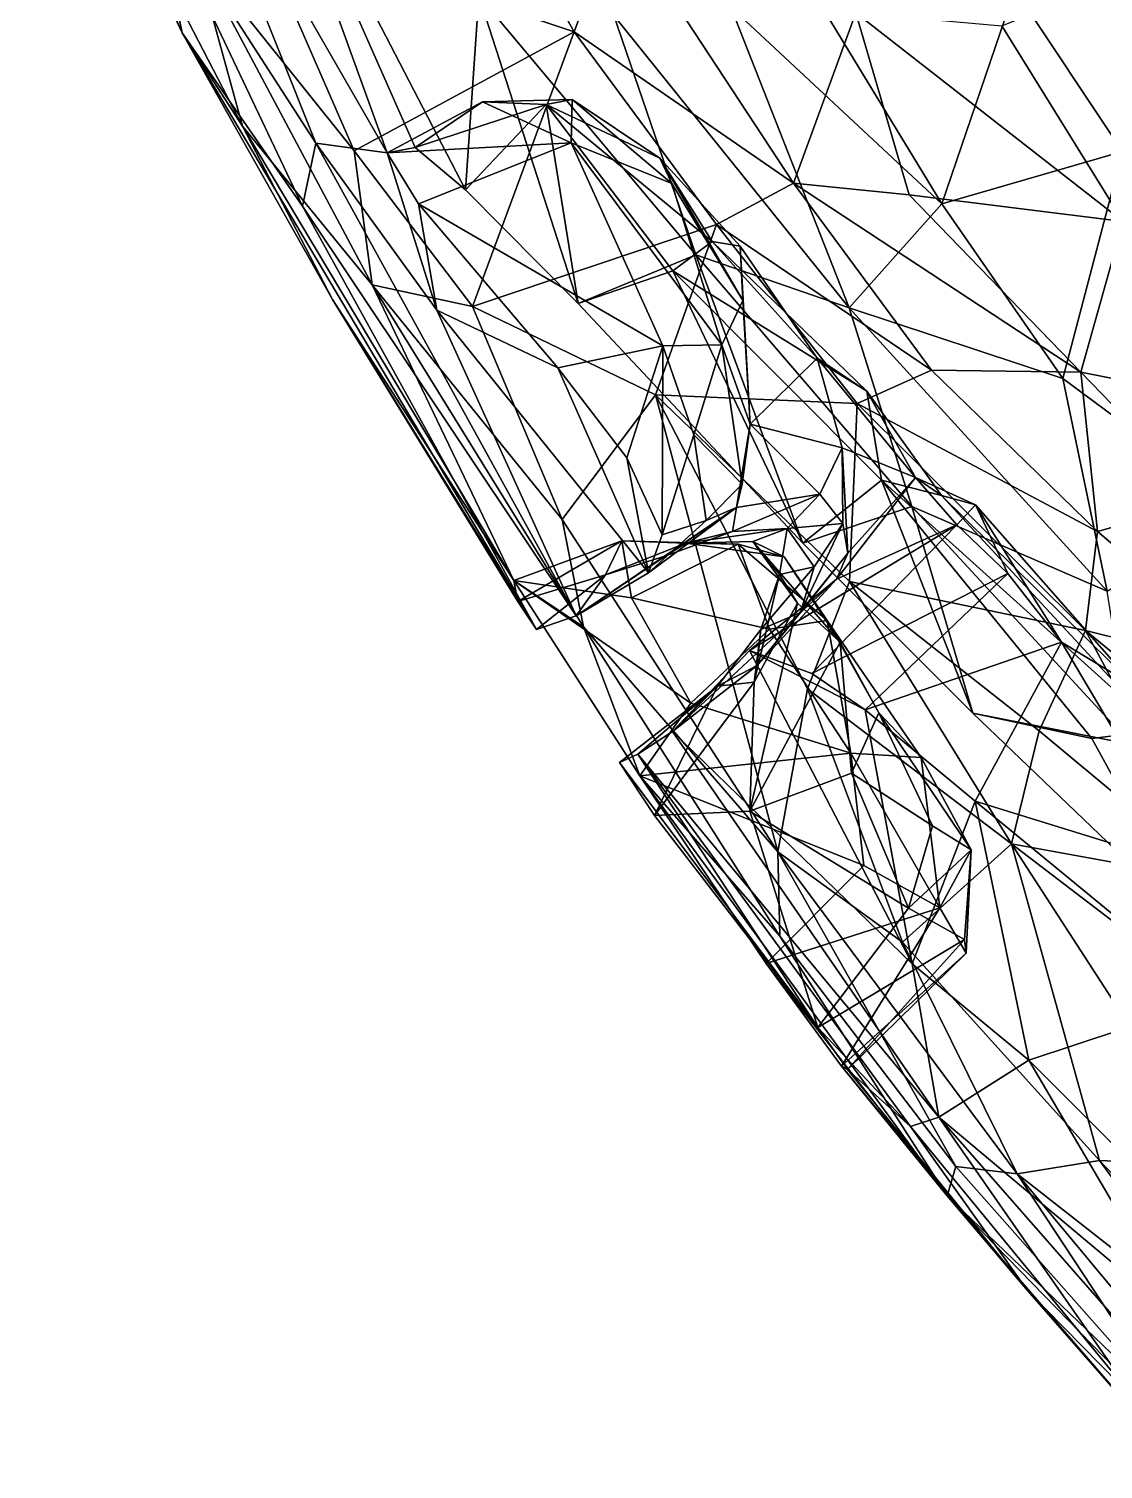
# Model space of a CAD drawing. Header units: metres. Extents: x -887 to 648, y -818 to 707.
# Drawn here: x -828.5 to -653.8, y -647.3 to -413.2 of the extents above; entities that cross this region are included whole.
import ezdxf

# ---------------------------------------------------------------- set-up
doc = ezdxf.new("R2010")
doc.units = ezdxf.units.M

msp = doc.modelspace()

# ---------------------------------------------------------------- linework, layer by layer
at = {"layer": '10k-small'}
for points in [[(-803.57, -413.84, 195.38), (-828.48, -360.56, 150.35), (-815.26, -387.4, 122.46)], [(-816.27, -385.03, 210.63), (-828.48, -360.56, 150.35), (-803.57, -413.84, 195.38)], [(-805.97, -371.23, 322.3), (-808.37, -390.6, 263.33), (-781.84, -431.76, 300.72)], [(-792.55, -371.68, 372.43), (-805.97, -371.23, 322.3), (-770.21, -433.33, 348.16)], [(-770.21, -433.33, 348.16), (-805.97, -371.23, 322.3), (-781.84, -431.76, 300.72)], [(-755.3, -407.78, 433.51), (-792.55, -371.68, 372.43), (-757.5, -439.36, 382.28)], [(-792.55, -371.68, 372.43), (-770.21, -433.33, 348.16), (-765.66, -432.48, 365.66)], [(-757.5, -439.36, 382.28), (-792.55, -371.68, 372.43), (-765.66, -432.48, 365.66)], [(-791.57, -396.37, 10.12), (-763.64, -371.29, -144.01), (-739.84, -413.69, -145.91)], [(-763.64, -371.29, -144.01), (-732.82, -394.63, -204.29), (-739.84, -413.69, -145.91)], [(-668.19, -406.79, 571.53), (-717.47, -380.08, 521.03), (-680.04, -441.65, 537.13)], [(-680.04, -441.65, 537.13), (-717.47, -380.08, 521.03), (-714.37, -409.65, 508.47)], [(-650.67, -433.12, 578.66), (-643.78, -383.58, 604.54), (-668.19, -406.79, 571.53)], [(-808.37, -390.6, 263.33), (-816.27, -385.03, 210.63), (-803.57, -413.84, 195.38)], [(-793.74, -429.04, 130.92), (-815.26, -387.4, 122.46), (-801.52, -400.55, 67.67)], [(-803.57, -413.84, 195.38), (-815.26, -387.4, 122.46), (-793.74, -429.04, 130.92)], [(-808.37, -390.6, 263.33), (-803.57, -413.84, 195.38), (-784, -442.01, 248.88)], [(-781.84, -431.76, 300.72), (-808.37, -390.6, 263.33), (-784, -442.01, 248.88)], [(-739.84, -413.69, -145.91), (-732.82, -394.63, -204.29), (-704.17, -438.27, -209.99)], [(-732.82, -394.63, -204.29), (-694.03, -410.6, -282.7), (-704.17, -438.27, -209.99)], [(-801.52, -400.55, 67.67), (-791.57, -396.37, 10.12), (-775.57, -433.03, 33.44)], [(-775.57, -433.03, 33.44), (-791.57, -396.37, 10.12), (-739.84, -413.69, -145.91)], [(-793.74, -429.04, 130.92), (-801.52, -400.55, 67.67), (-772.65, -454.81, 85.73)], [(-772.65, -454.81, 85.73), (-801.52, -400.55, 67.67), (-775.57, -433.03, 33.44)], [(-650.59, -444.49, -331.29), (-670.28, -412.7, -333.84), (-643.19, -401.69, -402.92)], [(-650.67, -433.12, 578.66), (-668.19, -406.79, 571.53), (-680.04, -441.65, 537.13)], [(-755.3, -407.78, 433.51), (-757.5, -439.36, 382.28), (-739.18, -457.84, 407.18)], [(-720.01, -449.91, 464.1), (-755.3, -407.78, 433.51), (-739.18, -457.84, 407.18)], [(-733.37, -411.03, 476.3), (-755.3, -407.78, 433.51), (-720.01, -449.91, 464.1)], [(-714.37, -409.65, 508.47), (-733.37, -411.03, 476.3), (-695.1, -458.53, 501.1)], [(-680.04, -441.65, 537.13), (-714.37, -409.65, 508.47), (-695.1, -458.53, 501.1)], [(-695.1, -458.53, 501.1), (-733.37, -411.03, 476.3), (-720.01, -449.91, 464.1)], [(-704.17, -438.27, -209.99), (-694.03, -410.6, -282.7), (-685.34, -440.18, -255.87)], [(-685.34, -440.18, -255.87), (-694.03, -410.6, -282.7), (-650.59, -444.49, -331.29)], [(-694.03, -410.6, -282.7), (-670.28, -412.7, -333.84), (-650.59, -444.49, -331.29)], [(-784, -442.01, 248.88), (-803.57, -413.84, 195.38), (-745.92, -510.8, 223.74)], [(-803.57, -413.84, 195.38), (-793.74, -429.04, 130.92), (-779.1, -457.17, 173.04)], [(-745.92, -510.8, 223.74), (-803.57, -413.84, 195.38), (-779.1, -457.17, 173.04)], [(-775.57, -433.03, 33.44), (-739.84, -413.69, -145.91), (-756.37, -458.33, 25.44)], [(-756.37, -458.33, 25.44), (-739.84, -413.69, -145.91), (-716.7, -445, -154.61)], [(-739.84, -413.69, -145.91), (-704.17, -438.27, -209.99), (-716.7, -445, -154.61)], [(-770.21, -433.33, 348.16), (-740.33, -431.72, 360.14), (-754.72, -425.08, 360.88)], [(-754.72, -425.08, 360.88), (-765.66, -432.48, 365.66), (-770.21, -433.33, 348.16)], [(-744.38, -425.47, 379.24), (-765.66, -432.48, 365.66), (-754.72, -425.08, 360.88)], [(-744.38, -425.47, 379.24), (-757.5, -439.36, 382.28), (-765.66, -432.48, 365.66)], [(-739.18, -457.84, 407.18), (-757.5, -439.36, 382.28), (-744.38, -425.47, 379.24)], [(-740.15, -424.66, 370.7), (-754.72, -425.08, 360.88), (-740.33, -431.72, 360.14)], [(-740.15, -424.66, 370.7), (-744.38, -425.47, 379.24), (-754.72, -425.08, 360.88)], [(-725.87, -434.21, 383.89), (-744.38, -425.47, 379.24), (-740.15, -424.66, 370.7)], [(-739.18, -457.84, 407.18), (-744.38, -425.47, 379.24), (-723.77, -452.52, 405.55)], [(-717.36, -447.76, 399.89), (-744.38, -425.47, 379.24), (-725.87, -434.21, 383.89)], [(-717.36, -447.76, 399.89), (-723.77, -452.52, 405.55), (-744.38, -425.47, 379.24)], [(-723.96, -438.36, 377.96), (-740.15, -424.66, 370.7), (-740.33, -431.72, 360.14)], [(-725.87, -434.21, 383.89), (-740.15, -424.66, 370.7), (-723.96, -438.36, 377.96)], [(-749.64, -502.83, 146.1), (-793.74, -429.04, 130.92), (-772.65, -454.81, 85.73)], [(-779.1, -457.17, 173.04), (-793.74, -429.04, 130.92), (-749.64, -502.83, 146.1)], [(-781.84, -431.76, 300.72), (-784, -442.01, 248.88), (-739.51, -508.62, 288.74)], [(-770.21, -433.33, 348.16), (-781.84, -431.76, 300.72), (-762.13, -458.93, 323.2)], [(-762.13, -458.93, 323.2), (-781.84, -431.76, 300.72), (-739.51, -508.62, 288.74)], [(-772.65, -454.81, 85.73), (-775.57, -433.03, 33.44), (-756.37, -458.33, 25.44)], [(-765.12, -441.64, 350.93), (-740.33, -431.72, 360.14), (-770.21, -433.33, 348.16)], [(-725.39, -464.74, 381.92), (-740.33, -431.72, 360.14), (-765.12, -441.64, 350.93)], [(-715.82, -464.56, 386.63), (-723.96, -438.36, 377.96), (-740.33, -431.72, 360.14)], [(-725.39, -464.74, 381.92), (-715.82, -464.56, 386.63), (-740.33, -431.72, 360.14)], [(-765.12, -441.64, 350.93), (-770.21, -433.33, 348.16), (-762.13, -458.93, 323.2)], [(-712.83, -448.51, 392.72), (-717.36, -447.76, 399.89), (-725.87, -434.21, 383.89)], [(-712.83, -448.51, 392.72), (-725.87, -434.21, 383.89), (-712.4, -457.34, 387.9)], [(-712.4, -457.34, 387.9), (-725.87, -434.21, 383.89), (-723.96, -438.36, 377.96)], [(-650.67, -433.12, 578.66), (-680.04, -441.65, 537.13), (-660.39, -470.03, 544.23)], [(-650.67, -433.12, 578.66), (-660.39, -470.03, 544.23), (-631.57, -491.37, 566.25)], [(-715.82, -464.56, 386.63), (-712.4, -457.34, 387.9), (-723.96, -438.36, 377.96)], [(-716.7, -445, -154.61), (-704.17, -438.27, -209.99), (-681.71, -468.68, -209.41)], [(-681.71, -468.68, -209.41), (-704.17, -438.27, -209.99), (-657.47, -468.98, -272.33)], [(-704.17, -438.27, -209.99), (-685.34, -440.18, -255.87), (-657.47, -468.98, -272.33)], [(-739.51, -508.62, 288.74), (-784, -442.01, 248.88), (-745.92, -510.8, 223.74)], [(-742.48, -468.28, 376.82), (-725.39, -464.74, 381.92), (-765.12, -441.64, 350.93)], [(-742.48, -468.28, 376.82), (-765.12, -441.64, 350.93), (-762.13, -458.93, 323.2)], [(-660.39, -470.03, 544.23), (-680.04, -441.65, 537.13), (-695.1, -458.53, 501.1)], [(-685.34, -440.18, -255.87), (-650.59, -444.49, -331.29), (-657.47, -468.98, -272.33)], [(-657.47, -468.98, -272.33), (-650.59, -444.49, -331.29), (-602.28, -479.89, -371.66)], [(-756.37, -458.33, 25.44), (-716.7, -445, -154.61), (-726.57, -472.69, -40.6)], [(-726.57, -472.69, -40.6), (-716.7, -445, -154.61), (-693.79, -474.09, -157.42)], [(-716.7, -445, -154.61), (-681.71, -468.68, -209.41), (-693.79, -474.09, -157.42)], [(-692.25, -472.11, 413.82), (-723.77, -452.52, 405.55), (-717.36, -447.76, 399.89)], [(-717.36, -447.76, 399.89), (-712.83, -448.51, 392.72), (-700.29, -466.73, 397.53)], [(-692.25, -472.11, 413.82), (-717.36, -447.76, 399.89), (-700.29, -466.73, 397.53)], [(-711.23, -477.42, 386.72), (-700.29, -466.73, 397.53), (-712.83, -448.51, 392.72)], [(-712.83, -448.51, 392.72), (-712.4, -457.34, 387.9), (-711.23, -477.42, 386.72)], [(-720.01, -449.91, 464.1), (-739.18, -457.84, 407.18), (-702.66, -496.81, 439.61)], [(-684.94, -490.81, 484.9), (-720.01, -449.91, 464.1), (-702.66, -496.81, 439.61)], [(-695.1, -458.53, 501.1), (-720.01, -449.91, 464.1), (-684.94, -490.81, 484.9)], [(-702.66, -496.81, 439.61), (-739.18, -457.84, 407.18), (-723.77, -452.52, 405.55)], [(-702.66, -496.81, 439.61), (-723.77, -452.52, 405.55), (-689.87, -486.57, 435.26)], [(-689.87, -486.57, 435.26), (-723.77, -452.52, 405.55), (-692.25, -472.11, 413.82)], [(-749.64, -502.83, 146.1), (-772.65, -454.81, 85.73), (-738.29, -510.41, 107.23)], [(-772.65, -454.81, 85.73), (-756.37, -458.33, 25.44), (-741.75, -492.94, 64.42)], [(-738.29, -510.41, 107.23), (-772.65, -454.81, 85.73), (-741.75, -492.94, 64.42)], [(-745.92, -510.8, 223.74), (-779.1, -457.17, 173.04), (-749, -506.29, 177.5)], [(-749, -506.29, 177.5), (-779.1, -457.17, 173.04), (-749.64, -502.83, 146.1)], [(-741.75, -492.94, 64.42), (-756.37, -458.33, 25.44), (-726.57, -472.69, -40.6)], [(-711.23, -477.42, 386.72), (-712.4, -457.34, 387.9), (-715.82, -464.56, 386.63)], [(-660.39, -470.03, 544.23), (-695.1, -458.53, 501.1), (-653.19, -504.6, 523.11)], [(-653.19, -504.6, 523.11), (-695.1, -458.53, 501.1), (-684.94, -490.81, 484.9)], [(-727.72, -501.63, 355.55), (-762.13, -458.93, 323.2), (-739.51, -508.62, 288.74)], [(-742.48, -468.28, 376.82), (-762.13, -458.93, 323.2), (-727.72, -501.63, 355.55)], [(-731.24, -482.94, 384.3), (-725.39, -464.74, 381.92), (-742.48, -468.28, 376.82)], [(-725.53, -495.42, 376.88), (-725.39, -464.74, 381.92), (-731.24, -482.94, 384.3)], [(-725.53, -495.42, 376.88), (-720.37, -479.19, 384.45), (-725.39, -464.74, 381.92)], [(-720.37, -479.19, 384.45), (-715.82, -464.56, 386.63), (-725.39, -464.74, 381.92)], [(-712.53, -487.19, 378.5), (-715.82, -464.56, 386.63), (-720.37, -479.19, 384.45)], [(-711.23, -477.42, 386.72), (-715.82, -464.56, 386.63), (-712.53, -487.19, 378.5)], [(-696.24, -481.29, 384.85), (-700.29, -466.73, 397.53), (-711.23, -477.42, 386.72)], [(-684.32, -486.1, 405.42), (-700.29, -466.73, 397.53), (-696.24, -481.29, 384.85)], [(-692.25, -472.11, 413.82), (-700.29, -466.73, 397.53), (-684.32, -486.1, 405.42)], [(-731.24, -482.94, 384.3), (-742.48, -468.28, 376.82), (-727.72, -501.63, 355.55)], [(-693.79, -474.09, -157.42), (-681.71, -468.68, -209.41), (-654.72, -494.87, -220.83)], [(-681.71, -468.68, -209.41), (-657.47, -468.98, -272.33), (-654.72, -494.87, -220.83)], [(-631.57, -491.37, 566.25), (-660.39, -470.03, 544.23), (-653.19, -504.6, 523.11)], [(-657.47, -468.98, -272.33), (-602.28, -479.89, -371.66), (-637.17, -489.92, -275.45)], [(-654.72, -494.87, -220.83), (-657.47, -468.98, -272.33), (-637.17, -489.92, -275.45)], [(-706.7, -546.96, 87.65), (-741.75, -492.94, 64.42), (-726.57, -472.69, -40.6)], [(-726.57, -472.69, -40.6), (-693.79, -474.09, -157.42), (-695.07, -503.02, -59.22)], [(-706.7, -546.96, 87.65), (-726.57, -472.69, -40.6), (-701.86, -520.47, 6.85)], [(-701.86, -520.47, 6.85), (-726.57, -472.69, -40.6), (-695.07, -503.02, -59.22)], [(-680.1, -489.04, 433.76), (-692.25, -472.11, 413.82), (-684.32, -486.1, 405.42)], [(-680.1, -489.04, 433.76), (-689.87, -486.57, 435.26), (-692.25, -472.11, 413.82)], [(-695.07, -503.02, -59.22), (-693.79, -474.09, -157.42), (-656.68, -510.99, -166.33)], [(-693.79, -474.09, -157.42), (-654.72, -494.87, -220.83), (-656.68, -510.99, -166.33)], [(-699.9, -488.82, 356.7), (-711.23, -477.42, 386.72), (-713.45, -490.99, 352.4)], [(-711.23, -477.42, 386.72), (-712.53, -487.19, 378.5), (-713.45, -490.99, 352.4)], [(-696.24, -481.29, 384.85), (-711.23, -477.42, 386.72), (-699.9, -488.82, 356.7)], [(-720.37, -479.19, 384.45), (-725.53, -495.42, 376.88), (-718.38, -493.13, 367.52)], [(-712.53, -487.19, 378.5), (-720.37, -479.19, 384.45), (-718.38, -493.13, 367.52)], [(-696.13, -493.61, 347.95), (-696.24, -481.29, 384.85), (-699.9, -488.82, 356.7)], [(-684.32, -486.1, 405.42), (-696.24, -481.29, 384.85), (-695.31, -498.39, 362.99)], [(-696.24, -481.29, 384.85), (-696.13, -493.61, 347.95), (-695.31, -498.39, 362.99)], [(-731.24, -482.94, 384.3), (-727.72, -501.63, 355.55), (-725.53, -495.42, 376.88)], [(-675.02, -524.4, 456.59), (-702.66, -496.81, 439.61), (-689.87, -486.57, 435.26)], [(-677.61, -493.8, 414.3), (-684.32, -486.1, 405.42), (-697.16, -502.62, 382.98)], [(-684.32, -486.1, 405.42), (-695.31, -498.39, 362.99), (-697.16, -502.62, 382.98)], [(-655.68, -528.51, 458.96), (-689.87, -486.57, 435.26), (-644.79, -527.16, 455.41)], [(-644.79, -527.16, 455.41), (-689.87, -486.57, 435.26), (-680.1, -489.04, 433.76)], [(-655.68, -528.51, 458.96), (-675.02, -524.4, 456.59), (-689.87, -486.57, 435.26)], [(-674.55, -490.53, 427.91), (-680.1, -489.04, 433.76), (-684.32, -486.1, 405.42)], [(-674.55, -490.53, 427.91), (-684.32, -486.1, 405.42), (-677.61, -493.8, 414.3)], [(-712.53, -487.19, 378.5), (-718.38, -493.13, 367.52), (-713.45, -490.99, 352.4)], [(-699.9, -488.82, 356.7), (-713.45, -490.99, 352.4), (-714.07, -494.91, 297.43)], [(-699.9, -488.82, 356.7), (-714.07, -494.91, 297.43), (-705.17, -494.42, 299.31)], [(-696.13, -493.61, 347.95), (-699.9, -488.82, 356.7), (-705.17, -494.42, 299.31)], [(-648.51, -520.17, 443.92), (-680.1, -489.04, 433.76), (-674.55, -490.53, 427.91)], [(-644.79, -527.16, 455.41), (-680.1, -489.04, 433.76), (-648.51, -520.17, 443.92)], [(-713.45, -490.99, 352.4), (-727.72, -501.63, 355.55), (-739.51, -508.62, 288.74)], [(-713.45, -490.99, 352.4), (-739.51, -508.62, 288.74), (-724.89, -498.85, 294.55)], [(-713.45, -490.99, 352.4), (-718.38, -493.13, 367.52), (-727.72, -501.63, 355.55)], [(-713.45, -490.99, 352.4), (-724.89, -498.85, 294.55), (-714.07, -494.91, 297.43)], [(-684.94, -490.81, 484.9), (-702.66, -496.81, 439.61), (-675.02, -524.4, 456.59)], [(-649.2, -529.53, 498.63), (-684.94, -490.81, 484.9), (-675.02, -524.4, 456.59)], [(-653.19, -504.6, 523.11), (-684.94, -490.81, 484.9), (-649.2, -529.53, 498.63)], [(-674.55, -490.53, 427.91), (-677.61, -493.8, 414.3), (-669.29, -501.72, 424.18)], [(-648.51, -520.17, 443.92), (-674.55, -490.53, 427.91), (-660.61, -512.86, 430.49)], [(-660.61, -512.86, 430.49), (-674.55, -490.53, 427.91), (-669.29, -501.72, 424.18)], [(-627.01, -518.33, -230.65), (-654.72, -494.87, -220.83), (-637.17, -489.92, -275.45)], [(-738.29, -510.41, 107.23), (-741.75, -492.94, 64.42), (-706.7, -546.96, 87.65)], [(-718.38, -493.13, 367.52), (-725.53, -495.42, 376.88), (-727.72, -501.63, 355.55)], [(-677.61, -493.8, 414.3), (-697.16, -502.62, 382.98), (-711.3, -514.25, 381.51)], [(-677.61, -493.8, 414.3), (-711.3, -514.25, 381.51), (-701.17, -517.99, 404.21)], [(-696.13, -493.61, 347.95), (-705.17, -494.42, 299.31), (-700.79, -500.66, 294.86)], [(-696.13, -493.61, 347.95), (-700.79, -500.66, 294.86), (-703.01, -508.06, 307.37)], [(-695.31, -498.39, 362.99), (-696.13, -493.61, 347.95), (-703.01, -508.06, 307.37)], [(-701.17, -517.99, 404.21), (-669.29, -501.72, 424.18), (-677.61, -493.8, 414.3)], [(-714.07, -494.91, 297.43), (-724.89, -498.85, 294.55), (-721.65, -496.76, 189.77)], [(-705.17, -494.42, 299.31), (-721.65, -496.76, 189.77), (-710.76, -496.52, 202.71)], [(-705.17, -494.42, 299.31), (-714.07, -494.91, 297.43), (-721.65, -496.76, 189.77)], [(-705.17, -494.42, 299.31), (-710.76, -496.52, 202.71), (-706.42, -501.9, 214.69)], [(-705.17, -494.42, 299.31), (-706.42, -501.9, 214.69), (-700.79, -500.66, 294.86)], [(-627.01, -518.33, -230.65), (-656.68, -510.99, -166.33), (-654.72, -494.87, -220.83)], [(-730.47, -505.67, 151.54), (-732.05, -496.42, 161.99), (-749.64, -502.83, 146.1)], [(-732.05, -496.42, 161.99), (-749, -506.29, 177.5), (-749.64, -502.83, 146.1)], [(-732.05, -496.42, 161.99), (-734.71, -501.93, 196.2), (-749, -506.29, 177.5)], [(-721.65, -496.76, 189.77), (-734.71, -501.93, 196.2), (-732.05, -496.42, 161.99)], [(-721.65, -496.76, 189.77), (-724.89, -498.85, 294.55), (-734.71, -501.93, 196.2)], [(-713.13, -496.97, 167.47), (-732.05, -496.42, 161.99), (-730.47, -505.67, 151.54)], [(-713.13, -496.97, 167.47), (-721.65, -496.76, 189.77), (-732.05, -496.42, 161.99)], [(-708.06, -510.76, 164.81), (-713.13, -496.97, 167.47), (-730.47, -505.67, 151.54)], [(-705.69, -498.99, 182.23), (-710.76, -496.52, 202.71), (-721.65, -496.76, 189.77)], [(-705.69, -498.99, 182.23), (-721.65, -496.76, 189.77), (-713.13, -496.97, 167.47)], [(-698.7, -509.36, 175.01), (-713.13, -496.97, 167.47), (-708.06, -510.76, 164.81)], [(-705.69, -498.99, 182.23), (-713.13, -496.97, 167.47), (-698.7, -509.36, 175.01)], [(-696.59, -512.89, 190.87), (-703.49, -506.54, 195.95), (-710.76, -496.52, 202.71)], [(-710.76, -496.52, 202.71), (-705.69, -498.99, 182.23), (-696.59, -512.89, 190.87)], [(-706.42, -501.9, 214.69), (-710.76, -496.52, 202.71), (-703.49, -506.54, 195.95)], [(-697.16, -502.62, 382.98), (-695.31, -498.39, 362.99), (-710.07, -516.68, 300.05)], [(-695.31, -498.39, 362.99), (-703.01, -508.06, 307.37), (-710.07, -516.68, 300.05)], [(-724.89, -498.85, 294.55), (-739.51, -508.62, 288.74), (-734.71, -501.93, 196.2)], [(-700.79, -500.66, 294.86), (-706.42, -501.9, 214.69), (-709.47, -510.83, 219.12)], [(-703.01, -508.06, 307.37), (-700.79, -500.66, 294.86), (-709.47, -510.83, 219.12)], [(-696.59, -512.89, 190.87), (-705.69, -498.99, 182.23), (-698.7, -509.36, 175.01)], [(-720.86, -522.79, 160.71), (-730.47, -505.67, 151.54), (-749.64, -502.83, 146.1)], [(-729.13, -534.58, 160.99), (-749.64, -502.83, 146.1), (-738.29, -510.41, 107.23)], [(-729.13, -534.58, 160.99), (-720.86, -522.79, 160.71), (-749.64, -502.83, 146.1)], [(-734.71, -501.93, 196.2), (-745.92, -510.8, 223.74), (-749, -506.29, 177.5)], [(-734.71, -501.93, 196.2), (-739.51, -508.62, 288.74), (-745.92, -510.8, 223.74)], [(-697.16, -502.62, 382.98), (-723.83, -527.41, 305.97), (-711.3, -514.25, 381.51)], [(-697.16, -502.62, 382.98), (-710.07, -516.68, 300.05), (-723.83, -527.41, 305.97)], [(-709.47, -510.83, 219.12), (-706.42, -501.9, 214.69), (-710.53, -519.39, 203.01)], [(-706.42, -501.9, 214.69), (-703.49, -506.54, 195.95), (-710.53, -519.39, 203.01)], [(-701.86, -520.47, 6.85), (-695.07, -503.02, -59.22), (-668.71, -545.66, -18.66)], [(-692.51, -523.86, 416.22), (-669.29, -501.72, 424.18), (-701.17, -517.99, 404.21)], [(-656.68, -510.99, -166.33), (-664.21, -527.26, -80.12), (-695.07, -503.02, -59.22)], [(-668.71, -545.66, -18.66), (-695.07, -503.02, -59.22), (-664.21, -527.26, -80.12)], [(-692.51, -523.86, 416.22), (-660.61, -512.86, 430.49), (-669.29, -501.72, 424.18)], [(-720.86, -522.79, 160.71), (-708.06, -510.76, 164.81), (-730.47, -505.67, 151.54)], [(-711.27, -540.32, 206.45), (-703.49, -506.54, 195.95), (-696.59, -512.89, 190.87)], [(-711.27, -540.32, 206.45), (-710.53, -519.39, 203.01), (-703.49, -506.54, 195.95)], [(-703.01, -508.06, 307.37), (-709.47, -510.83, 219.12), (-710.07, -516.68, 300.05)], [(-694.86, -530.9, 180.06), (-698.7, -509.36, 175.01), (-708.06, -510.76, 164.81)], [(-683.43, -531.6, 195.83), (-698.7, -509.36, 175.01), (-694.86, -530.9, 180.06)], [(-683.43, -531.6, 195.83), (-690.27, -524.35, 195.81), (-698.7, -509.36, 175.01)], [(-690.27, -524.35, 195.81), (-696.59, -512.89, 190.87), (-698.7, -509.36, 175.01)], [(-729.13, -534.58, 160.99), (-738.29, -510.41, 107.23), (-706.38, -560.65, 135.47)], [(-706.38, -560.65, 135.47), (-738.29, -510.41, 107.23), (-706.7, -546.96, 87.65)], [(-694.86, -530.9, 180.06), (-708.06, -510.76, 164.81), (-720.86, -522.79, 160.71)], [(-710.07, -516.68, 300.05), (-709.47, -510.83, 219.12), (-716.51, -520.05, 214.37)], [(-709.47, -510.83, 219.12), (-710.53, -519.39, 203.01), (-716.51, -520.05, 214.37)], [(-634.73, -551.81, -87.23), (-664.21, -527.26, -80.12), (-656.68, -510.99, -166.33)], [(-627.87, -534.63, -173.23), (-634.73, -551.81, -87.23), (-656.68, -510.99, -166.33)], [(-627.01, -518.33, -230.65), (-627.87, -534.63, -173.23), (-656.68, -510.99, -166.33)], [(-711.3, -514.25, 381.51), (-723.83, -527.41, 305.97), (-684.85, -565.16, 352.13)], [(-692.51, -523.86, 416.22), (-711.3, -514.25, 381.51), (-684.85, -565.16, 352.13)], [(-692.51, -523.86, 416.22), (-701.17, -517.99, 404.21), (-711.3, -514.25, 381.51)], [(-711.27, -540.32, 206.45), (-696.59, -512.89, 190.87), (-694.73, -534.18, 206.53)], [(-694.73, -534.18, 206.53), (-696.59, -512.89, 190.87), (-690.27, -524.35, 195.81)], [(-674.64, -538.71, 432.5), (-660.61, -512.86, 430.49), (-692.51, -523.86, 416.22)], [(-638.71, -549.84, 446.11), (-660.61, -512.86, 430.49), (-674.64, -538.71, 432.5)], [(-638.71, -549.84, 446.11), (-648.51, -520.17, 443.92), (-660.61, -512.86, 430.49)], [(-710.07, -516.68, 300.05), (-716.51, -520.05, 214.37), (-723.83, -527.41, 305.97)], [(-726.75, -541.06, 200.58), (-710.53, -519.39, 203.01), (-711.27, -540.32, 206.45)], [(-716.51, -520.05, 214.37), (-710.53, -519.39, 203.01), (-726.75, -541.06, 200.58)], [(-716.51, -520.05, 214.37), (-732.42, -532.45, 211.32), (-729.48, -531.09, 258.33)], [(-726.75, -541.06, 200.58), (-732.42, -532.45, 211.32), (-716.51, -520.05, 214.37)], [(-716.51, -520.05, 214.37), (-729.48, -531.09, 258.33), (-723.83, -527.41, 305.97)], [(-706.7, -546.96, 87.65), (-701.86, -520.47, 6.85), (-686.42, -561.64, 63.16)], [(-686.42, -561.64, 63.16), (-701.86, -520.47, 6.85), (-668.71, -545.66, -18.66)], [(-729.13, -534.58, 160.99), (-694.86, -530.9, 180.06), (-720.86, -522.79, 160.71)], [(-681.57, -542.74, 218.36), (-694.73, -534.18, 206.53), (-690.27, -524.35, 195.81)], [(-674.64, -538.71, 432.5), (-692.51, -523.86, 416.22), (-684.85, -565.16, 352.13)], [(-675.27, -546.61, 215.98), (-690.27, -524.35, 195.81), (-683.43, -531.6, 195.83)], [(-675.27, -546.61, 215.98), (-681.57, -542.74, 218.36), (-690.27, -524.35, 195.81)], [(-649.2, -529.53, 498.63), (-675.02, -524.4, 456.59), (-638.98, -558.95, 471.19)], [(-638.98, -558.95, 471.19), (-675.02, -524.4, 456.59), (-655.68, -528.51, 458.96)], [(-723.83, -527.41, 305.97), (-729.48, -531.09, 258.33), (-680.54, -590.07, 300.46)], [(-684.85, -565.16, 352.13), (-723.83, -527.41, 305.97), (-680.54, -590.07, 300.46)], [(-634.73, -551.81, -87.23), (-668.71, -545.66, -18.66), (-664.21, -527.26, -80.12)], [(-638.98, -558.95, 471.19), (-655.68, -528.51, 458.96), (-644.79, -527.16, 455.41)], [(-729.48, -531.09, 258.33), (-732.42, -532.45, 211.32), (-700.22, -575.48, 237.04)], [(-680.54, -590.07, 300.46), (-729.48, -531.09, 258.33), (-685.16, -591.61, 264.78)], [(-685.16, -591.61, 264.78), (-729.48, -531.09, 258.33), (-700.22, -575.48, 237.04)], [(-692.73, -549.15, 191.41), (-694.86, -530.9, 180.06), (-729.13, -534.58, 160.99)], [(-680.37, -556.07, 207.98), (-683.43, -531.6, 195.83), (-694.86, -530.9, 180.06)], [(-680.37, -556.07, 207.98), (-694.86, -530.9, 180.06), (-692.73, -549.15, 191.41)], [(-700.22, -575.48, 237.04), (-732.42, -532.45, 211.32), (-726.75, -541.06, 200.58)], [(-675.27, -546.61, 215.98), (-683.43, -531.6, 195.83), (-680.37, -556.07, 207.98)], [(-708.59, -565.1, 191.8), (-729.13, -534.58, 160.99), (-679.15, -602.88, 181.87)], [(-708.59, -565.1, 191.8), (-692.73, -549.15, 191.41), (-729.13, -534.58, 160.99)], [(-679.15, -602.88, 181.87), (-729.13, -534.58, 160.99), (-706.38, -560.65, 135.47)], [(-685.45, -556.09, 233.56), (-711.27, -540.32, 206.45), (-694.73, -534.18, 206.53)], [(-681.57, -542.74, 218.36), (-685.45, -556.09, 233.56), (-694.73, -534.18, 206.53)], [(-700.22, -575.48, 237.04), (-726.75, -541.06, 200.58), (-711.27, -540.32, 206.45)], [(-700.22, -575.48, 237.04), (-711.27, -540.32, 206.45), (-685.45, -556.09, 233.56)], [(-674.64, -538.71, 432.5), (-684.85, -565.16, 352.13), (-665.92, -580.82, 370.71)], [(-635.62, -570.79, 456.62), (-674.64, -538.71, 432.5), (-665.92, -580.82, 370.71)], [(-635.62, -570.79, 456.62), (-638.71, -549.84, 446.11), (-674.64, -538.71, 432.5)], [(-685.45, -556.09, 233.56), (-681.57, -542.74, 218.36), (-675.27, -546.61, 215.98)], [(-677.76, -598.11, 144.45), (-706.7, -546.96, 87.65), (-667.82, -599.28, 108.81)], [(-677.76, -598.11, 144.45), (-706.38, -560.65, 135.47), (-706.7, -546.96, 87.65)], [(-667.82, -599.28, 108.81), (-706.7, -546.96, 87.65), (-686.42, -561.64, 63.16)], [(-654.43, -597.1, 66.62), (-686.42, -561.64, 63.16), (-668.71, -545.66, -18.66)], [(-675.27, -546.61, 215.98), (-676.35, -561.22, 232.33), (-685.45, -556.09, 233.56)], [(-676.1, -563.42, 223.65), (-675.27, -546.61, 215.98), (-680.37, -556.07, 207.98)], [(-676.35, -561.22, 232.33), (-675.27, -546.61, 215.98), (-676.1, -563.42, 223.65)], [(-629.22, -575.84, -34.96), (-668.71, -545.66, -18.66), (-634.73, -551.81, -87.23)], [(-634.78, -598, 26.11), (-654.43, -597.1, 66.62), (-668.71, -545.66, -18.66)], [(-629.22, -575.84, -34.96), (-634.78, -598, 26.11), (-668.71, -545.66, -18.66)], [(-708.59, -565.1, 191.8), (-680.37, -556.07, 207.98), (-692.73, -549.15, 191.41)], [(-680.37, -556.07, 207.98), (-708.59, -565.1, 191.8), (-696.37, -581.81, 221.97)], [(-700.22, -575.48, 237.04), (-685.45, -556.09, 233.56), (-676.35, -561.22, 232.33)], [(-676.1, -563.42, 223.65), (-680.37, -556.07, 207.98), (-696.37, -581.81, 221.97)], [(-679.15, -602.88, 181.87), (-706.38, -560.65, 135.47), (-677.76, -598.11, 144.45)], [(-695.4, -582.31, 236.85), (-700.22, -575.48, 237.04), (-676.35, -561.22, 232.33)], [(-695.4, -582.31, 236.85), (-676.35, -561.22, 232.33), (-676.1, -563.42, 223.65)], [(-667.82, -599.28, 108.81), (-686.42, -561.64, 63.16), (-654.43, -597.1, 66.62)], [(-676.1, -563.42, 223.65), (-696.37, -581.81, 221.97), (-695.4, -582.31, 236.85)], [(-696.37, -581.81, 221.97), (-708.59, -565.1, 191.8), (-679.15, -602.88, 181.87)], [(-665.92, -580.82, 370.71), (-684.85, -565.16, 352.13), (-680.54, -590.07, 300.46)], [(-635.62, -570.79, 456.62), (-665.92, -580.82, 370.71), (-632.51, -614.2, 377.65)], [(-685.16, -591.61, 264.78), (-700.22, -575.48, 237.04), (-695.4, -582.31, 236.85)], [(-666.1, -618.22, 227.79), (-696.37, -581.81, 221.97), (-679.15, -602.88, 181.87)], [(-695.4, -582.31, 236.85), (-696.37, -581.81, 221.97), (-666.1, -618.22, 227.79)], [(-685.16, -591.61, 264.78), (-695.4, -582.31, 236.85), (-666.1, -618.22, 227.79)], [(-665.92, -580.82, 370.71), (-680.54, -590.07, 300.46), (-640.9, -623.26, 335.46)], [(-632.51, -614.2, 377.65), (-665.92, -580.82, 370.71), (-640.9, -623.26, 335.46)], [(-680.54, -590.07, 300.46), (-685.16, -591.61, 264.78), (-648.29, -636.4, 257.98)], [(-685.16, -591.61, 264.78), (-666.1, -618.22, 227.79), (-648.29, -636.4, 257.98)], [(-680.54, -590.07, 300.46), (-648.29, -636.4, 257.98), (-645.53, -630.02, 300.23)], [(-640.9, -623.26, 335.46), (-680.54, -590.07, 300.46), (-645.53, -630.02, 300.23)], [(-679.15, -602.88, 181.87), (-677.76, -598.11, 144.45), (-641.82, -638.67, 156.21)], [(-641.82, -638.67, 156.21), (-677.76, -598.11, 144.45), (-667.82, -599.28, 108.81)], [(-632.69, -626.8, 89.97), (-667.82, -599.28, 108.81), (-654.43, -597.1, 66.62)], [(-621.73, -631.34, 77.7), (-654.43, -597.1, 66.62), (-634.78, -598, 26.11)], [(-621.73, -631.34, 77.7), (-632.69, -626.8, 89.97), (-654.43, -597.1, 66.62)], [(-632.69, -626.8, 89.97), (-644.18, -627.68, 123.37), (-667.82, -599.28, 108.81)], [(-641.82, -638.67, 156.21), (-667.82, -599.28, 108.81), (-644.18, -627.68, 123.37)], [(-666.1, -618.22, 227.79), (-679.15, -602.88, 181.87), (-644.81, -642.57, 211.55)], [(-644.81, -642.57, 211.55), (-679.15, -602.88, 181.87), (-635.93, -647.28, 174.4)], [(-679.15, -602.88, 181.87), (-641.82, -638.67, 156.21), (-635.93, -647.28, 174.4)], [(-648.29, -636.4, 257.98), (-666.1, -618.22, 227.79), (-644.81, -642.57, 211.55)]]:
    msp.add_3dface(points, dxfattribs=at)

doc.saveas('drawing.dxf')
